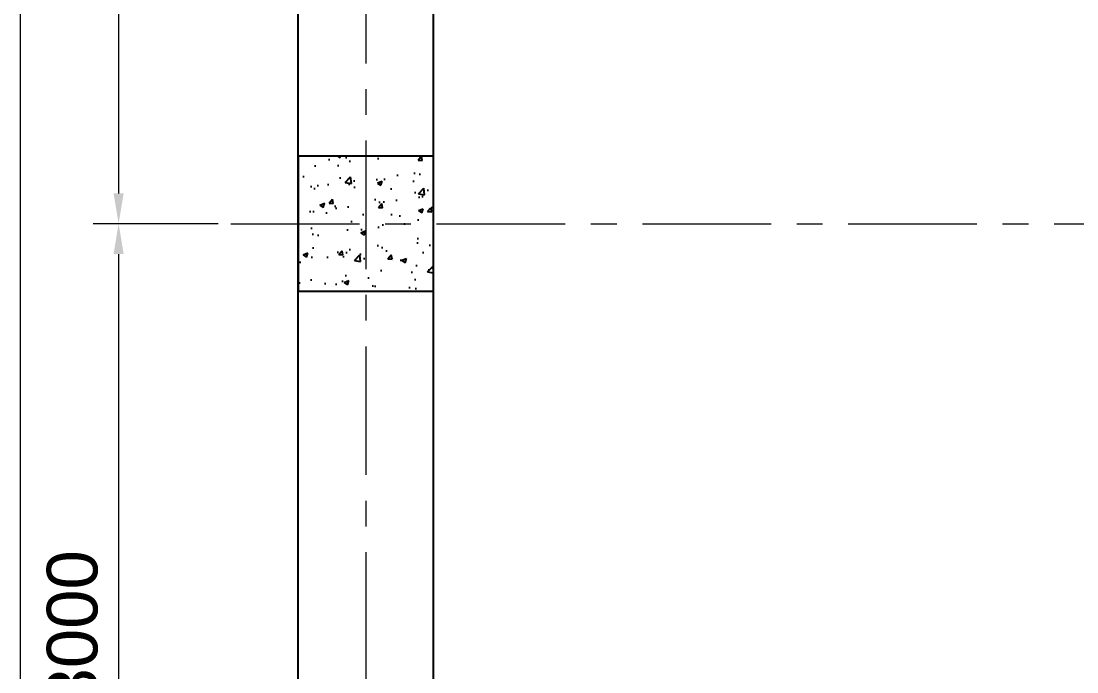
# Model space of a CAD drawing. Header units: millimetres. Extents: x 3220 to 226993, y 817 to 176024.
# Drawn here: x 6024 to 9932, y 160132 to 162542 of the extents above; entities that cross this region are included whole.
import ezdxf

# ---------------------------------------------------------------- set-up
doc = ezdxf.new("R2010")
doc.units = ezdxf.units.MM
doc.linetypes.add('AXES', pattern=[50.8, 31.75, -6.35, 6.35, -6.35])
doc.layers.add('Axe', color=1, linetype='AXES', lineweight=9)
doc.styles.add('ARIAL_BOLD', font='arial.ttf')
doc.dimstyles.new('ECHE 75', dxfattribs={"dimscale": 75, "dimtxt": 2.5, "dimasz": 1.5, "dimexe": 1.25, "dimexo": 0.625, "dimgap": 1, "dimtad": 1, "dimdec": 0, "dimtxsty": 'ARIAL_BOLD', "dimcen": 2.5, "dimclrd": 4, "dimclre": 4, "dimclrt": 6, "dimadec": 0, "dimazin": 0, "dimtfac": 1, "dimtdec": 0, "dimtmove": 0, "dimatfit": 3, "dimfxl": 1, "dimlwd": 13, "dimlwe": 13, "dimarcsym": 0})

# ---------------------------------------------------------------- blocks, each defined once
blk = doc.blocks.new('*D655')
at = {"color": 4, "lineweight": 13, "transparency": 16777216}
for p, q in [((6753.1, 164791.8), (6291, 164791.8)), ((6384.8, 164679.3), (6384.8, 161904.3)), ((6753.1, 161791.8), (6291, 161791.8))]:
    blk.add_line(p, q, dxfattribs=at)
at = {"color": 4, "transparency": 16777216}
for points in [[(6366, 164679.3), (6403.5, 164679.3), (6384.8, 164791.8)], [(6366, 161904.3), (6403.5, 161904.3), (6384.8, 161791.8)]]:
    blk.add_solid(points, dxfattribs=at)
at = {"layer": 'Defpoints', "color": 0, "transparency": 16777216}
for p in [(6800, 164791.8), (6384.8, 161791.8), (6800, 161791.8)]:
    blk.add_point(p, dxfattribs=at)
at = {"color": 6, "transparency": 16777216, "insert": (6214, 163291.8), "char_height": 187.5, "attachment_point": 5, "rotation": 90, "style": 'ARIAL_BOLD'}
blk.add_mtext('3000', dxfattribs=at)
blk = doc.blocks.new('*D656')
at = {"color": 4, "lineweight": 13, "transparency": 16777216}
for p, q in [((6753.1, 161791.8), (6291, 161791.8)), ((6384.8, 161679.3), (6384.8, 158904.3)), ((6753.1, 158791.8), (6291, 158791.8))]:
    blk.add_line(p, q, dxfattribs=at)
at = {"color": 4, "transparency": 16777216}
for points in [[(6366, 161679.3), (6403.5, 161679.3), (6384.8, 161791.8)], [(6366, 158904.3), (6403.5, 158904.3), (6384.8, 158791.8)]]:
    blk.add_solid(points, dxfattribs=at)
at = {"layer": 'Defpoints', "color": 0, "transparency": 16777216}
for p in [(6800, 161791.8), (6384.8, 158791.8), (6800, 158791.8)]:
    blk.add_point(p, dxfattribs=at)
at = {"color": 6, "transparency": 16777216, "insert": (6214, 160291.8), "char_height": 187.5, "attachment_point": 5, "rotation": 90, "style": 'ARIAL_BOLD'}
blk.add_mtext('3000', dxfattribs=at)
blk = doc.blocks.new('*D659')
at = {"color": 4, "lineweight": 13, "transparency": 16777216}
for p, q in [((6056.6, 173791.8), (5927.2, 173791.8)), ((6020.9, 173679.3), (6020.9, 149904.3)), ((6244.1, 149791.8), (5927.2, 149791.8))]:
    blk.add_line(p, q, dxfattribs=at)
at = {"color": 4, "transparency": 16777216}
for points in [[(6002.2, 173679.3), (6039.7, 173679.3), (6020.9, 173791.8)], [(6002.2, 149904.3), (6039.7, 149904.3), (6020.9, 149791.8)]]:
    blk.add_solid(points, dxfattribs=at)
at = {"layer": 'Defpoints', "color": 0, "transparency": 16777216}
for p in [(6103.5, 173791.8), (6020.9, 149791.8), (6291, 149791.8)]:
    blk.add_point(p, dxfattribs=at)
at = {"color": 6, "transparency": 16777216, "insert": (5850.2, 161791.8), "char_height": 187.5, "attachment_point": 5, "rotation": 90, "style": 'ARIAL_BOLD'}
blk.add_mtext('24000', dxfattribs=at)
blk = doc.blocks.new("SYST7ME D'AXE")
at = {"layer": 'Axe', "ltscale": 15}
for p, q in [((0, 18500), (0, -6500)), ((-500, 6000), (15500, 6000))]:
    blk.add_line(p, q, dxfattribs=at)
blk = doc.blocks.new('Level -3.5 et0m')
h = blk.add_hatch()
h.set_pattern_fill('AR-CONC', color=256)
h.set_pattern_definition([(50, (-178579.41, -101209.63), (182.18467, -15.93909), [19.05, -209.55]), (355, (-178579.4, -101209.63), (-35.24342, 191.05685), [15.24, -167.64058]), (100.45144, (-178564.23, -101210.96), (146.94125, 175.11775), [16.19001, -178.09024]), (46.1842, (-178579.4, -101158.83), (271.07904, -42.04233), [28.575, -314.325]), (96.63556, (-178556.82, -101162.33), (237.40413, 247.42612), [24.28502, -267.1356]), (351.18415, (-178579.4, -101158.83), (237.40413, 247.42612), [22.85997, -251.45973]), (21, (-178554.01, -101171.53), (151.61439, -102.2652), [19.05, -209.55]), (326, (-178554, -101171.53), (61.80203, 184.18797), [15.24, -167.64]), (71.45144, (-178541.37, -101180.05), (213.41642, 81.92277), [16.19001, -178.08994]), (37.5, (-178579.41, -101209.63), (3.088603, 84.555039), [0, -165.608, 0, -170.18, 0, -168.275]), (7.5, (-178579.41, -101209.63), (66.819663, 100.180575), [0, -97.028, 0, -161.798, 0, -64.135]), (327.5, (-178636.05, -101209.63), (135.590595, -5.728744), [0, -63.5, 0, -198.12, 0, -262.89]), (317.5, (-178661.45, -101209.63), (148.12918, 25.42649), [0, -82.55, 0, -131.572, 0, -186.69])])
h.paths.add_polyline_path([(0, -11750), (-250, -11750), (-250, -12000), (0, -12000)])
h.paths.add_polyline_path([(250, -11750), (0, -11750), (0, -12000), (250, -12000)])
h.paths.add_polyline_path([(250, -12000), (0, -12000), (0, -12250), (250, -12250)])
h.paths.add_polyline_path([(0, -12000), (-250, -12000), (-250, -12250), (0, -12250)])
for points in [[(15250, -18250), (-250, -18250), (-250, 250), (15250, 250)], [(250, -250), (14750, -250), (14750, -17750), (250, -17750)], [(-250, -12250), (250, -12250), (250, -11750), (-250, -11750)]]:
    blk.add_lwpolyline(points, close=True)
blk.add_blockref("SYST7ME D'AXE", (0, -18000))

msp = doc.modelspace()

# ---------------------------------------------------------------- block references
msp.add_blockref('Level -3.5 et0m', (7300, 173791.8))

# ---------------------------------------------------------------- dimensions: what is measured, and where the dimension line sits
for base, p1, p2, picture, middle in [((6020.9, 149791.8), (6103.5, 173791.8), (6291, 149791.8), '*D659', (5850.2, 161791.8)), ((6384.8, 161791.8), (6800, 164791.8), (6800, 161791.8), '*D655', (6214, 163291.8)), ((6384.8, 158791.8), (6800, 161791.8), (6800, 158791.8), '*D656', (6214, 160291.8))]:
    dim = msp.add_linear_dim(base=base, p1=p1, p2=p2, angle=90, dimstyle='ECHE 75')
    dim.commit()
    dim.dimension.update_dxf_attribs({"geometry": picture, "text_midpoint": middle})

doc.saveas('drawing.dxf')
